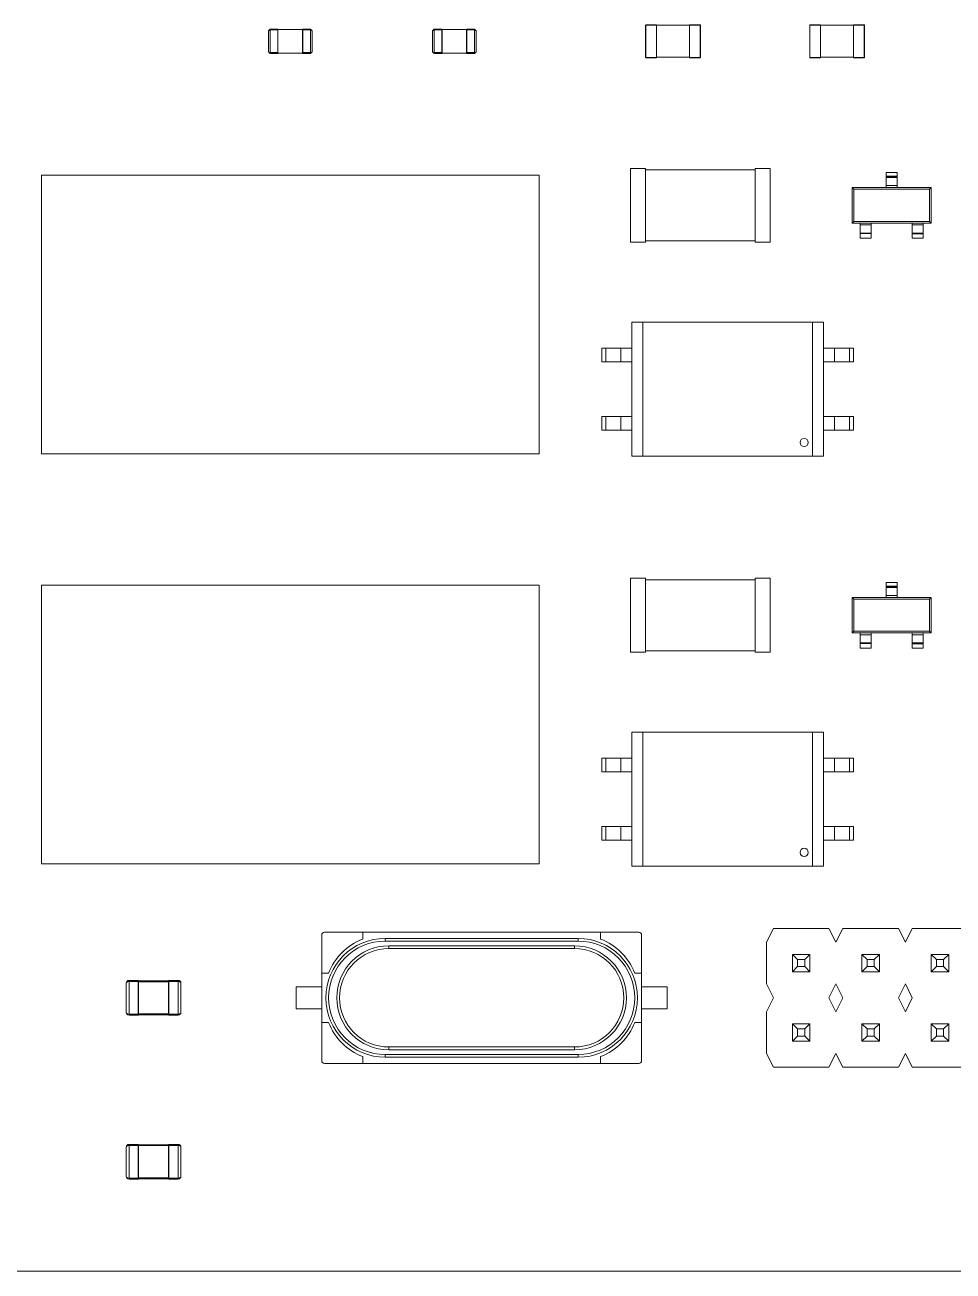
# Model space of a CAD drawing. Header units: millimetres. Extents: x -37 to 256, y 6 to 200.
# Drawn here: x 119.71 to 136.69, y 66.06 to 88.86 of the extents above; entities that cross this region are included whole.
import ezdxf

# ---------------------------------------------------------------- set-up
doc = ezdxf.new("R2010")
doc.units = ezdxf.units.MM

msp = doc.modelspace()

# ---------------------------------------------------------------- linework, layer by layer
at = {"color": 7, "linetype": 'Continuous', "lineweight": 15}
for p, q in [((124.166, 88.757), (124.196, 88.787)), ((124.196, 88.772), (124.166, 88.757)), ((124.166, 88.372), (124.166, 88.757)), ((124.196, 88.772), (124.196, 88.787)), ((124.196, 88.787), (124.336, 88.787)), ((124.196, 88.772), (124.196, 88.357)), ((124.336, 88.772), (124.196, 88.772)), ((124.336, 88.772), (124.336, 88.787)), ((124.336, 88.357), (124.336, 88.772)), ((124.341, 88.772), (124.336, 88.772)), ((124.341, 88.782), (124.341, 88.779)), ((124.341, 88.779), (124.341, 88.778)), ((124.791, 88.779), (124.341, 88.779)), ((124.341, 88.778), (124.341, 88.772)), ((124.341, 88.772), (124.341, 88.357)), ((124.791, 88.779), (124.791, 88.782)), ((124.791, 88.778), (124.791, 88.779)), ((124.791, 88.772), (124.791, 88.778)), ((124.791, 88.357), (124.791, 88.772)), ((124.791, 88.772), (124.796, 88.772)), ((124.796, 88.787), (124.796, 88.772)), ((124.796, 88.787), (124.936, 88.787)), ((124.796, 88.772), (124.796, 88.357)), ((124.936, 88.772), (124.796, 88.772)), ((124.936, 88.787), (124.966, 88.757)), ((124.936, 88.787), (124.936, 88.772)), ((124.936, 88.357), (124.936, 88.772)), ((124.966, 88.757), (124.936, 88.772)), ((124.966, 88.757), (124.966, 88.372)), ((127.166, 88.757), (127.196, 88.787)), ((127.196, 88.772), (127.166, 88.757)), ((127.166, 88.372), (127.166, 88.757)), ((127.196, 88.772), (127.196, 88.787)), ((127.196, 88.787), (127.336, 88.787)), ((127.196, 88.772), (127.196, 88.357)), ((127.336, 88.772), (127.196, 88.772)), ((127.336, 88.772), (127.336, 88.787)), ((127.336, 88.357), (127.336, 88.772)), ((127.341, 88.772), (127.336, 88.772)), ((127.341, 88.782), (127.341, 88.779)), ((127.341, 88.779), (127.341, 88.778)), ((127.791, 88.779), (127.341, 88.779)), ((127.341, 88.778), (127.341, 88.772)), ((127.341, 88.772), (127.341, 88.357)), ((127.791, 88.779), (127.791, 88.782)), ((127.791, 88.778), (127.791, 88.779)), ((127.791, 88.772), (127.791, 88.778)), ((127.791, 88.357), (127.791, 88.772)), ((127.791, 88.772), (127.796, 88.772)), ((127.796, 88.787), (127.796, 88.772)), ((127.796, 88.787), (127.936, 88.787)), ((127.796, 88.772), (127.796, 88.357)), ((127.936, 88.772), (127.796, 88.772)), ((127.936, 88.787), (127.966, 88.757)), ((127.936, 88.787), (127.936, 88.772)), ((127.966, 88.757), (127.936, 88.772)), ((127.936, 88.357), (127.936, 88.772)), ((127.966, 88.757), (127.966, 88.372)), ((131.066, 88.862), (131.069, 88.862)), ((131.066, 88.267), (131.066, 88.862)), ((131.069, 88.864), (131.069, 88.862)), ((131.069, 88.864), (131.264, 88.864)), ((131.264, 88.862), (131.069, 88.862)), ((131.069, 88.862), (131.069, 88.267)), ((131.264, 88.862), (131.264, 88.864)), ((131.264, 88.267), (131.264, 88.862)), ((131.264, 88.862), (131.266, 88.862)), ((131.266, 88.862), (131.266, 88.267)), ((131.266, 88.857), (131.866, 88.857)), ((131.866, 88.267), (131.866, 88.862)), ((131.866, 88.862), (131.869, 88.862)), ((131.869, 88.864), (132.064, 88.864)), ((131.869, 88.864), (131.869, 88.862)), ((131.869, 88.862), (131.869, 88.267)), ((132.064, 88.862), (131.869, 88.862)), ((132.064, 88.864), (132.064, 88.862)), ((132.064, 88.267), (132.064, 88.862)), ((132.064, 88.862), (132.066, 88.862)), ((132.066, 88.862), (132.066, 88.267)), ((134.066, 88.267), (134.066, 88.862)), ((134.066, 88.862), (134.069, 88.862)), ((134.069, 88.864), (134.069, 88.862)), ((134.069, 88.864), (134.264, 88.864)), ((134.069, 88.862), (134.069, 88.267)), ((134.264, 88.862), (134.069, 88.862)), ((134.264, 88.862), (134.264, 88.864)), ((134.264, 88.267), (134.264, 88.862)), ((134.264, 88.862), (134.266, 88.862)), ((134.266, 88.862), (134.266, 88.267)), ((134.266, 88.857), (134.866, 88.857)), ((134.866, 88.862), (134.869, 88.862)), ((134.866, 88.267), (134.866, 88.862)), ((134.869, 88.864), (134.869, 88.862)), ((134.869, 88.864), (135.064, 88.864)), ((135.064, 88.862), (134.869, 88.862)), ((134.869, 88.862), (134.869, 88.267)), ((135.064, 88.864), (135.064, 88.862)), ((135.064, 88.267), (135.064, 88.862)), ((135.064, 88.862), (135.066, 88.862)), ((135.066, 88.862), (135.066, 88.267)), ((124.166, 88.372), (124.196, 88.357)), ((124.196, 88.342), (124.166, 88.372)), ((124.196, 88.357), (124.336, 88.357)), ((124.196, 88.342), (124.196, 88.357)), ((124.336, 88.342), (124.196, 88.342)), ((124.341, 88.357), (124.336, 88.357)), ((124.336, 88.342), (124.336, 88.357)), ((124.341, 88.357), (124.341, 88.35)), ((124.341, 88.35), (124.341, 88.349)), ((124.341, 88.349), (124.341, 88.347)), ((124.791, 88.349), (124.341, 88.349)), ((124.791, 88.357), (124.796, 88.357)), ((124.791, 88.35), (124.791, 88.357)), ((124.791, 88.349), (124.791, 88.35)), ((124.791, 88.347), (124.791, 88.349)), ((124.796, 88.357), (124.936, 88.357)), ((124.796, 88.357), (124.796, 88.342)), ((124.936, 88.342), (124.796, 88.342)), ((124.936, 88.357), (124.966, 88.372)), ((124.966, 88.372), (124.936, 88.342)), ((124.936, 88.357), (124.936, 88.342)), ((127.166, 88.372), (127.196, 88.357)), ((127.196, 88.342), (127.166, 88.372)), ((127.196, 88.357), (127.336, 88.357)), ((127.196, 88.342), (127.196, 88.357)), ((127.336, 88.342), (127.196, 88.342)), ((127.341, 88.357), (127.336, 88.357)), ((127.336, 88.342), (127.336, 88.357)), ((127.341, 88.357), (127.341, 88.35)), ((127.341, 88.35), (127.341, 88.349)), ((127.341, 88.349), (127.341, 88.347)), ((127.791, 88.349), (127.341, 88.349)), ((127.791, 88.357), (127.796, 88.357)), ((127.791, 88.35), (127.791, 88.357)), ((127.791, 88.349), (127.791, 88.35)), ((127.791, 88.347), (127.791, 88.349)), ((127.796, 88.357), (127.936, 88.357)), ((127.796, 88.357), (127.796, 88.342)), ((127.936, 88.342), (127.796, 88.342)), ((127.936, 88.357), (127.966, 88.372)), ((127.966, 88.372), (127.936, 88.342)), ((127.936, 88.357), (127.936, 88.342)), ((131.066, 88.267), (131.069, 88.267)), ((131.069, 88.267), (131.264, 88.267)), ((131.069, 88.264), (131.069, 88.267)), ((131.264, 88.264), (131.069, 88.264)), ((131.264, 88.267), (131.266, 88.267)), ((131.264, 88.267), (131.264, 88.264)), ((131.866, 88.272), (131.266, 88.272)), ((131.866, 88.267), (131.869, 88.267)), ((131.869, 88.267), (132.064, 88.267)), ((131.869, 88.267), (131.869, 88.264)), ((132.064, 88.264), (131.869, 88.264)), ((132.064, 88.267), (132.066, 88.267)), ((132.064, 88.267), (132.064, 88.264)), ((134.066, 88.267), (134.069, 88.267)), ((134.069, 88.267), (134.264, 88.267)), ((134.069, 88.264), (134.069, 88.267)), ((134.264, 88.264), (134.069, 88.264)), ((134.264, 88.267), (134.266, 88.267)), ((134.264, 88.267), (134.264, 88.264)), ((134.866, 88.272), (134.266, 88.272)), ((134.866, 88.267), (134.869, 88.267)), ((134.869, 88.267), (135.064, 88.267)), ((134.869, 88.267), (134.869, 88.264)), ((135.064, 88.264), (134.869, 88.264)), ((135.064, 88.267), (135.066, 88.267)), ((135.064, 88.267), (135.064, 88.264)), ((131.066, 86.239), (130.791, 86.239)), ((130.791, 84.889), (130.791, 86.239)), ((131.066, 84.889), (131.066, 86.239)), ((133.066, 86.214), (131.066, 86.214)), ((133.341, 86.239), (133.066, 86.239)), ((133.066, 86.239), (133.066, 84.889)), ((133.341, 86.239), (133.341, 84.889)), ((129.116, 86.114), (120.016, 86.114)), ((120.016, 86.114), (120.016, 81.014)), ((129.116, 81.014), (129.116, 86.114)), ((135.666, 86.164), (135.466, 86.164)), ((135.466, 86.096), (135.466, 86.164)), ((135.466, 86.096), (135.666, 86.096)), ((135.466, 86.086), (135.466, 86.096)), ((135.666, 86.086), (135.466, 86.086)), ((135.466, 86.074), (135.466, 86.086)), ((135.666, 86.074), (135.466, 86.074)), ((135.466, 85.927), (135.466, 86.074)), ((135.666, 86.096), (135.666, 86.164)), ((135.666, 86.096), (135.666, 86.086)), ((135.666, 86.074), (135.666, 86.086)), ((135.666, 85.927), (135.666, 86.074)), ((134.841, 85.239), (134.841, 85.889)), ((134.872, 85.858), (134.841, 85.889)), ((134.841, 85.889), (136.291, 85.889)), ((134.872, 85.858), (134.872, 85.27)), ((136.26, 85.858), (134.872, 85.858)), ((135.666, 85.927), (135.466, 85.927)), ((135.466, 85.889), (135.466, 85.927)), ((135.666, 85.889), (135.666, 85.927)), ((136.26, 85.858), (136.291, 85.889)), ((136.26, 85.27), (136.26, 85.858)), ((136.291, 85.889), (136.291, 85.239)), ((134.841, 85.239), (134.872, 85.27)), ((136.291, 85.239), (134.841, 85.239)), ((134.872, 85.27), (136.26, 85.27)), ((134.991, 85.239), (134.991, 85.205)), ((134.991, 85.205), (135.191, 85.205)), ((134.991, 85.205), (134.991, 85.057)), ((134.991, 85.057), (135.191, 85.057)), ((134.991, 85.057), (134.991, 85.048)), ((134.991, 85.048), (135.191, 85.048)), ((134.991, 85.048), (134.991, 84.964)), ((135.191, 85.239), (135.191, 85.205)), ((135.191, 85.205), (135.191, 85.057)), ((135.191, 85.057), (135.191, 85.048)), ((135.191, 85.048), (135.191, 84.964)), ((135.941, 85.239), (135.941, 85.205)), ((136.141, 85.205), (135.941, 85.205)), ((135.941, 85.205), (135.941, 85.057)), ((136.141, 85.057), (135.941, 85.057)), ((135.941, 85.057), (135.941, 85.049)), ((135.941, 85.049), (136.141, 85.049)), ((135.941, 85.039), (135.941, 85.049)), ((136.141, 85.239), (136.141, 85.205)), ((136.141, 85.205), (136.141, 85.057)), ((136.141, 85.057), (136.141, 85.049)), ((136.141, 85.049), (136.141, 85.039)), ((136.291, 85.239), (136.26, 85.27)), ((130.791, 84.889), (131.066, 84.889)), ((131.066, 84.914), (133.066, 84.914)), ((133.066, 84.889), (133.341, 84.889)), ((134.991, 84.964), (135.191, 84.964)), ((136.141, 85.039), (135.941, 85.039)), ((135.941, 85.039), (135.941, 84.964)), ((136.141, 84.964), (135.941, 84.964)), ((136.141, 85.039), (136.141, 84.964)), ((130.816, 80.974), (130.816, 83.424)), ((130.816, 83.424), (131.016, 83.424)), ((131.016, 83.424), (131.016, 80.974)), ((134.116, 83.424), (131.016, 83.424)), ((134.116, 80.974), (134.116, 83.424)), ((134.116, 83.424), (134.316, 83.424)), ((134.316, 83.424), (134.316, 80.974)), ((130.266, 82.949), (130.266, 82.699)), ((130.338, 82.949), (130.266, 82.949)), ((130.338, 82.949), (130.338, 82.699)), ((130.613, 82.949), (130.338, 82.949)), ((130.613, 82.949), (130.613, 82.699)), ((130.816, 82.949), (130.613, 82.949)), ((134.316, 82.949), (134.519, 82.949)), ((134.519, 82.949), (134.519, 82.699)), ((134.519, 82.949), (134.794, 82.949)), ((134.794, 82.699), (134.794, 82.949)), ((134.794, 82.949), (134.866, 82.949)), ((134.866, 82.949), (134.866, 82.699)), ((130.338, 82.699), (130.266, 82.699)), ((130.613, 82.699), (130.338, 82.699)), ((130.816, 82.699), (130.613, 82.699)), ((134.316, 82.699), (134.519, 82.699)), ((134.519, 82.699), (134.794, 82.699)), ((134.794, 82.699), (134.866, 82.699)), ((130.266, 81.699), (130.266, 81.449)), ((130.338, 81.699), (130.266, 81.699)), ((130.338, 81.699), (130.338, 81.449)), ((130.613, 81.699), (130.338, 81.699)), ((130.613, 81.699), (130.613, 81.449)), ((130.816, 81.699), (130.613, 81.699)), ((134.316, 81.699), (134.519, 81.699)), ((134.519, 81.699), (134.519, 81.449)), ((134.519, 81.699), (134.794, 81.699)), ((134.794, 81.449), (134.794, 81.699)), ((134.794, 81.699), (134.866, 81.699)), ((134.866, 81.699), (134.866, 81.449)), ((130.338, 81.449), (130.266, 81.449)), ((130.613, 81.449), (130.338, 81.449)), ((130.816, 81.449), (130.613, 81.449)), ((134.316, 81.449), (134.519, 81.449)), ((134.519, 81.449), (134.794, 81.449)), ((134.794, 81.449), (134.866, 81.449)), ((120.016, 81.014), (129.116, 81.014)), ((131.016, 80.974), (130.816, 80.974)), ((131.016, 80.974), (134.116, 80.974)), ((134.316, 80.974), (134.116, 80.974)), ((131.066, 78.739), (130.791, 78.739)), ((130.791, 77.389), (130.791, 78.739)), ((131.066, 77.389), (131.066, 78.739)), ((133.066, 78.714), (131.066, 78.714)), ((133.341, 78.739), (133.066, 78.739)), ((133.066, 78.739), (133.066, 77.389)), ((133.341, 78.739), (133.341, 77.389)), ((135.666, 78.664), (135.466, 78.664)), ((135.466, 78.596), (135.466, 78.664)), ((135.666, 78.596), (135.666, 78.664)), ((120.016, 78.614), (120.016, 73.514)), ((129.116, 78.614), (120.016, 78.614)), ((129.116, 73.514), (129.116, 78.614)), ((135.466, 78.596), (135.666, 78.596)), ((135.466, 78.586), (135.466, 78.596)), ((135.666, 78.586), (135.466, 78.586)), ((135.466, 78.574), (135.466, 78.586)), ((135.666, 78.574), (135.466, 78.574)), ((135.466, 78.427), (135.466, 78.574)), ((135.666, 78.596), (135.666, 78.586)), ((135.666, 78.574), (135.666, 78.586)), ((135.666, 78.427), (135.666, 78.574)), ((134.872, 78.358), (134.841, 78.389)), ((134.841, 78.389), (136.291, 78.389)), ((134.841, 77.739), (134.841, 78.389)), ((136.26, 78.358), (134.872, 78.358)), ((134.872, 78.358), (134.872, 77.77)), ((135.666, 78.427), (135.466, 78.427)), ((135.466, 78.389), (135.466, 78.427)), ((135.666, 78.389), (135.666, 78.427)), ((136.26, 78.358), (136.291, 78.389)), ((136.26, 77.77), (136.26, 78.358)), ((136.291, 78.389), (136.291, 77.739)), ((134.841, 77.739), (134.872, 77.77)), ((134.872, 77.77), (136.26, 77.77)), ((136.291, 77.739), (136.26, 77.77)), ((136.291, 77.739), (134.841, 77.739)), ((134.991, 77.739), (134.991, 77.705)), ((134.991, 77.705), (135.191, 77.705)), ((134.991, 77.705), (134.991, 77.557)), ((134.991, 77.557), (135.191, 77.557)), ((134.991, 77.557), (134.991, 77.548)), ((134.991, 77.548), (135.191, 77.548)), ((134.991, 77.548), (134.991, 77.464)), ((135.191, 77.739), (135.191, 77.705)), ((135.191, 77.705), (135.191, 77.557)), ((135.191, 77.557), (135.191, 77.548)), ((135.191, 77.548), (135.191, 77.464)), ((135.941, 77.739), (135.941, 77.705)), ((136.141, 77.705), (135.941, 77.705)), ((135.941, 77.705), (135.941, 77.557)), ((136.141, 77.557), (135.941, 77.557)), ((135.941, 77.557), (135.941, 77.549)), ((135.941, 77.549), (136.141, 77.549)), ((135.941, 77.539), (135.941, 77.549)), ((136.141, 77.539), (135.941, 77.539)), ((135.941, 77.539), (135.941, 77.464)), ((136.141, 77.739), (136.141, 77.705)), ((136.141, 77.705), (136.141, 77.557)), ((136.141, 77.557), (136.141, 77.549)), ((136.141, 77.549), (136.141, 77.539)), ((136.141, 77.539), (136.141, 77.464)), ((130.791, 77.389), (131.066, 77.389)), ((131.066, 77.414), (133.066, 77.414)), ((133.066, 77.389), (133.341, 77.389)), ((134.991, 77.464), (135.191, 77.464)), ((136.141, 77.464), (135.941, 77.464)), ((130.816, 73.474), (130.816, 75.924)), ((130.816, 75.924), (131.016, 75.924)), ((131.016, 75.924), (131.016, 73.474)), ((134.116, 75.924), (131.016, 75.924)), ((134.116, 73.474), (134.116, 75.924)), ((134.116, 75.924), (134.316, 75.924)), ((134.316, 75.924), (134.316, 73.474)), ((130.266, 75.449), (130.266, 75.199)), ((130.338, 75.449), (130.266, 75.449)), ((130.338, 75.449), (130.338, 75.199)), ((130.613, 75.449), (130.338, 75.449)), ((130.613, 75.449), (130.613, 75.199)), ((130.816, 75.449), (130.613, 75.449)), ((134.316, 75.449), (134.519, 75.449)), ((134.519, 75.449), (134.519, 75.199)), ((134.519, 75.449), (134.794, 75.449)), ((134.794, 75.199), (134.794, 75.449)), ((134.794, 75.449), (134.866, 75.449)), ((134.866, 75.449), (134.866, 75.199)), ((130.338, 75.199), (130.266, 75.199)), ((130.613, 75.199), (130.338, 75.199)), ((130.816, 75.199), (130.613, 75.199)), ((134.316, 75.199), (134.519, 75.199)), ((134.519, 75.199), (134.794, 75.199)), ((134.794, 75.199), (134.866, 75.199)), ((130.266, 74.199), (130.266, 73.949)), ((130.338, 74.199), (130.266, 74.199)), ((130.338, 74.199), (130.338, 73.949)), ((130.613, 74.199), (130.338, 74.199)), ((130.613, 74.199), (130.613, 73.949)), ((130.816, 74.199), (130.613, 74.199)), ((134.316, 74.199), (134.519, 74.199)), ((134.519, 74.199), (134.519, 73.949)), ((134.519, 74.199), (134.794, 74.199)), ((134.794, 73.949), (134.794, 74.199)), ((134.794, 74.199), (134.866, 74.199)), ((134.866, 74.199), (134.866, 73.949)), ((130.338, 73.949), (130.266, 73.949)), ((130.613, 73.949), (130.338, 73.949)), ((130.816, 73.949), (130.613, 73.949)), ((134.316, 73.949), (134.519, 73.949)), ((134.519, 73.949), (134.794, 73.949)), ((134.794, 73.949), (134.866, 73.949)), ((120.016, 73.514), (129.116, 73.514)), ((131.016, 73.474), (130.816, 73.474)), ((131.016, 73.474), (134.116, 73.474)), ((134.316, 73.474), (134.116, 73.474)), ((133.276, 72.08), (133.403, 72.334)), ((134.419, 72.334), (133.403, 72.334)), ((134.419, 72.334), (134.546, 72.08)), ((134.546, 72.08), (134.673, 72.334)), ((135.689, 72.334), (134.673, 72.334)), ((135.689, 72.334), (135.816, 72.08)), ((135.816, 72.08), (135.943, 72.334)), ((136.959, 72.334), (135.943, 72.334)), ((125.141, 72.214), (125.141, 71.514)), ((125.891, 72.264), (125.191, 72.264)), ((125.891, 72.264), (125.891, 72.139)), ((130.241, 72.264), (125.891, 72.264)), ((126.304, 72.152), (126.304, 72.102)), ((126.304, 72.152), (129.829, 72.152)), ((129.829, 72.102), (126.304, 72.102)), ((129.829, 72.102), (129.829, 72.152)), ((130.241, 72.264), (130.241, 72.139)), ((130.241, 72.264), (130.941, 72.264)), ((130.991, 72.214), (130.991, 71.514)), ((133.276, 72.08), (133.276, 71.318)), ((126.366, 72.014), (126.366, 71.964)), ((126.366, 72.014), (129.766, 72.014)), ((129.766, 71.964), (126.366, 71.964)), ((129.766, 71.964), (129.766, 72.014)), ((133.846, 71.764), (133.751, 71.859)), ((133.751, 71.859), (134.071, 71.859)), ((133.751, 71.539), (133.751, 71.859)), ((133.976, 71.764), (134.071, 71.859)), ((134.071, 71.859), (134.071, 71.539)), ((135.021, 71.539), (135.021, 71.859)), ((135.116, 71.764), (135.021, 71.859)), ((135.021, 71.859), (135.341, 71.859)), ((135.246, 71.764), (135.341, 71.859)), ((135.341, 71.859), (135.341, 71.539)), ((136.291, 71.539), (136.291, 71.859)), ((136.386, 71.764), (136.291, 71.859)), ((136.291, 71.859), (136.611, 71.859)), ((136.516, 71.764), (136.611, 71.859)), ((136.611, 71.859), (136.611, 71.539)), ((133.751, 71.539), (133.846, 71.634)), ((133.976, 71.764), (133.846, 71.764)), ((133.846, 71.764), (133.846, 71.634)), ((133.846, 71.634), (133.976, 71.634)), ((133.976, 71.634), (133.976, 71.764)), ((134.071, 71.539), (133.976, 71.634)), ((135.021, 71.539), (135.116, 71.634)), ((135.116, 71.764), (135.116, 71.634)), ((135.246, 71.764), (135.116, 71.764)), ((135.116, 71.634), (135.246, 71.634)), ((135.246, 71.634), (135.246, 71.764)), ((135.341, 71.539), (135.246, 71.634)), ((136.291, 71.539), (136.386, 71.634)), ((136.386, 71.764), (136.386, 71.634)), ((136.516, 71.764), (136.386, 71.764)), ((136.386, 71.634), (136.516, 71.634)), ((136.516, 71.634), (136.516, 71.764)), ((136.611, 71.539), (136.516, 71.634)), ((121.616, 71.362), (121.616, 71.382)), ((121.616, 71.382), (121.786, 71.382)), ((121.786, 71.362), (121.786, 71.382)), ((121.791, 71.377), (121.791, 71.362)), ((121.791, 71.374), (122.341, 71.374)), ((122.341, 71.362), (122.341, 71.377)), ((122.346, 71.382), (122.346, 71.362)), ((122.346, 71.382), (122.516, 71.382)), ((122.516, 71.382), (122.516, 71.362)), ((125.141, 71.514), (125.266, 71.514)), ((125.141, 71.514), (125.141, 70.614)), ((130.991, 71.514), (130.866, 71.514)), ((130.991, 70.614), (130.991, 71.514)), ((134.071, 71.539), (133.751, 71.539)), ((135.341, 71.539), (135.021, 71.539)), ((136.611, 71.539), (136.291, 71.539)), ((121.566, 70.797), (121.566, 71.332)), ((121.786, 71.362), (121.616, 71.362)), ((121.616, 71.362), (121.616, 70.767)), ((121.786, 71.362), (121.791, 71.362)), ((121.786, 70.767), (121.786, 71.362)), ((121.791, 71.362), (121.791, 70.767)), ((122.341, 71.359), (121.791, 71.359)), ((122.346, 71.362), (122.341, 71.362)), ((122.341, 70.767), (122.341, 71.362)), ((122.516, 71.362), (122.346, 71.362)), ((122.346, 71.362), (122.346, 70.767)), ((122.516, 70.767), (122.516, 71.362)), ((122.566, 71.332), (122.566, 70.797)), ((124.671, 70.864), (124.671, 71.264)), ((124.671, 71.264), (125.141, 71.264)), ((131.461, 71.264), (130.991, 71.264)), ((131.461, 70.864), (131.461, 71.264)), ((133.276, 71.318), (133.403, 71.064)), ((134.419, 71.064), (134.546, 71.318)), ((134.546, 71.318), (134.673, 71.064)), ((135.689, 71.064), (135.816, 71.318)), ((135.816, 71.318), (135.943, 71.064)), ((133.276, 70.81), (133.403, 71.064)), ((134.419, 71.064), (134.546, 70.81)), ((134.546, 70.81), (134.673, 71.064)), ((135.689, 71.064), (135.816, 70.81)), ((135.816, 70.81), (135.943, 71.064)), ((121.616, 70.767), (121.786, 70.767)), ((121.616, 70.747), (121.616, 70.767)), ((121.786, 70.747), (121.616, 70.747)), ((121.786, 70.767), (121.791, 70.767)), ((121.786, 70.747), (121.786, 70.767)), ((121.791, 70.769), (122.341, 70.769)), ((121.791, 70.767), (121.791, 70.752)), ((122.341, 70.754), (121.791, 70.754)), ((122.346, 70.767), (122.341, 70.767)), ((122.341, 70.752), (122.341, 70.767)), ((122.346, 70.767), (122.516, 70.767)), ((122.346, 70.767), (122.346, 70.747)), ((122.516, 70.747), (122.346, 70.747)), ((122.516, 70.767), (122.516, 70.747)), ((124.671, 70.864), (125.141, 70.864)), ((131.461, 70.864), (130.991, 70.864)), ((133.276, 70.81), (133.276, 70.048)), ((125.141, 70.614), (125.266, 70.614)), ((125.141, 69.914), (125.141, 70.614)), ((130.991, 70.614), (130.866, 70.614)), ((130.991, 69.914), (130.991, 70.614)), ((133.846, 70.494), (133.751, 70.589)), ((133.751, 70.589), (134.071, 70.589)), ((133.751, 70.269), (133.751, 70.589)), ((133.976, 70.494), (133.846, 70.494)), ((133.846, 70.494), (133.846, 70.364)), ((133.976, 70.494), (134.071, 70.589)), ((133.976, 70.364), (133.976, 70.494)), ((134.071, 70.589), (134.071, 70.269)), ((135.021, 70.269), (135.021, 70.589)), ((135.116, 70.494), (135.021, 70.589)), ((135.021, 70.589), (135.341, 70.589)), ((135.116, 70.494), (135.116, 70.364)), ((135.246, 70.494), (135.116, 70.494)), ((135.246, 70.494), (135.341, 70.589)), ((135.246, 70.364), (135.246, 70.494)), ((135.341, 70.589), (135.341, 70.269)), ((136.386, 70.494), (136.291, 70.589)), ((136.291, 70.589), (136.611, 70.589)), ((136.291, 70.269), (136.291, 70.589)), ((136.516, 70.494), (136.386, 70.494)), ((136.386, 70.494), (136.386, 70.364)), ((136.516, 70.494), (136.611, 70.589)), ((136.516, 70.364), (136.516, 70.494)), ((136.611, 70.589), (136.611, 70.269)), ((133.751, 70.269), (133.846, 70.364)), ((134.071, 70.269), (133.751, 70.269)), ((133.846, 70.364), (133.976, 70.364)), ((134.071, 70.269), (133.976, 70.364)), ((135.021, 70.269), (135.116, 70.364)), ((135.341, 70.269), (135.021, 70.269)), ((135.116, 70.364), (135.246, 70.364)), ((135.341, 70.269), (135.246, 70.364)), ((136.291, 70.269), (136.386, 70.364)), ((136.611, 70.269), (136.291, 70.269)), ((136.386, 70.364), (136.516, 70.364)), ((136.611, 70.269), (136.516, 70.364)), ((126.304, 69.977), (126.304, 70.027)), ((126.304, 70.027), (129.829, 70.027)), ((126.366, 70.164), (129.766, 70.164)), ((126.366, 70.114), (126.366, 70.164)), ((129.766, 70.114), (126.366, 70.114)), ((129.766, 70.164), (129.766, 70.114)), ((129.829, 70.027), (129.829, 69.977)), ((133.276, 70.048), (133.403, 69.794)), ((134.419, 69.794), (134.546, 70.048)), ((134.546, 70.048), (134.673, 69.794)), ((135.689, 69.794), (135.816, 70.048)), ((135.816, 70.048), (135.943, 69.794)), ((125.891, 69.864), (125.191, 69.864)), ((125.891, 69.864), (125.891, 69.989)), ((125.891, 69.864), (130.241, 69.864)), ((129.829, 69.977), (126.304, 69.977)), ((130.241, 69.864), (130.241, 69.989)), ((130.241, 69.864), (130.941, 69.864)), ((133.403, 69.794), (134.419, 69.794)), ((134.673, 69.794), (135.689, 69.794)), ((135.943, 69.794), (136.959, 69.794)), ((121.566, 67.797), (121.566, 68.332)), ((121.616, 68.362), (121.616, 68.382)), ((121.616, 68.382), (121.786, 68.382)), ((121.786, 68.362), (121.616, 68.362)), ((121.616, 68.362), (121.616, 67.767)), ((121.786, 68.362), (121.786, 68.382)), ((121.786, 68.362), (121.791, 68.362)), ((121.786, 67.767), (121.786, 68.362)), ((121.791, 68.377), (121.791, 68.362)), ((121.791, 68.374), (122.341, 68.374)), ((121.791, 68.362), (121.791, 67.767)), ((122.341, 68.359), (121.791, 68.359)), ((122.341, 68.362), (122.341, 68.377)), ((122.346, 68.362), (122.341, 68.362)), ((122.341, 67.767), (122.341, 68.362)), ((122.346, 68.382), (122.346, 68.362)), ((122.346, 68.382), (122.516, 68.382)), ((122.516, 68.362), (122.346, 68.362)), ((122.346, 68.362), (122.346, 67.767)), ((122.516, 68.382), (122.516, 68.362)), ((122.516, 67.767), (122.516, 68.362)), ((122.566, 68.332), (122.566, 67.797)), ((121.616, 67.767), (121.786, 67.767)), ((121.616, 67.747), (121.616, 67.767)), ((121.786, 67.747), (121.616, 67.747)), ((121.786, 67.767), (121.791, 67.767)), ((121.786, 67.747), (121.786, 67.767)), ((121.791, 67.769), (122.341, 67.769)), ((121.791, 67.767), (121.791, 67.752)), ((122.341, 67.754), (121.791, 67.754)), ((122.346, 67.767), (122.341, 67.767)), ((122.341, 67.752), (122.341, 67.767)), ((122.346, 67.767), (122.516, 67.767)), ((122.346, 67.767), (122.346, 67.747)), ((122.516, 67.747), (122.346, 67.747)), ((122.516, 67.767), (122.516, 67.747)), ((107.066, 66.064), (143.066, 66.064))]:
    msp.add_line(p, q, dxfattribs=at)
for centre in [(133.966, 81.224), (133.966, 73.724)]:
    msp.add_circle(centre, 0.075, dxfattribs=at)
for centre, radius, start, end in [((124.336, 88.782), 0.005, 0, 90), ((124.796, 88.782), 0.005, 90, 180), ((127.336, 88.782), 0.005, 0, 90), ((127.796, 88.782), 0.005, 90, 180), ((131.069, 88.862), 0.0025, 90, 180), ((131.264, 88.862), 0.0025, 0, 90), ((131.869, 88.862), 0.0025, 90, 180), ((132.064, 88.862), 0.0025, 0, 90), ((134.069, 88.862), 0.0025, 90, 180), ((134.264, 88.862), 0.0025, 0, 90), ((134.869, 88.862), 0.0025, 90, 180), ((135.064, 88.862), 0.0025, 0, 90), ((124.336, 88.347), 0.005, 270, 0), ((124.796, 88.347), 0.005, 180, 270), ((127.336, 88.347), 0.005, 270, 0), ((127.796, 88.347), 0.005, 180, 270), ((131.069, 88.267), 0.0025, 180, 270), ((131.264, 88.267), 0.0025, 270, 0), ((131.869, 88.267), 0.0025, 180, 270), ((132.064, 88.267), 0.0025, 270, 0), ((134.069, 88.267), 0.0025, 180, 270), ((134.264, 88.267), 0.0025, 270, 0), ((134.869, 88.267), 0.0025, 180, 270), ((135.064, 88.267), 0.0025, 270, 0), ((125.191, 72.214), 0.05, 90, 180), ((126.304, 71.064), 1.087, 90, 270), ((126.283, 71.122), 1.09, 111.0806, 158.9194), ((126.304, 71.064), 1.038, 90, 270), ((129.829, 71.064), 1.087, 270, 90), ((129.829, 71.064), 1.038, 270, 90), ((129.849, 71.122), 1.09, 21.0806, 68.9194), ((130.941, 72.214), 0.05, 0, 90), ((126.366, 71.064), 0.95, 90, 270), ((126.366, 71.064), 0.9, 90, 270), ((129.766, 71.064), 0.95, 270, 90), ((129.766, 71.064), 0.9, 270, 90), ((121.616, 71.332), 0.05, 90, 180), ((121.786, 71.377), 0.005, 0, 90), ((122.346, 71.377), 0.005, 90, 180), ((122.516, 71.332), 0.05, 0, 90), ((121.616, 70.797), 0.05, 180, 270), ((121.786, 70.752), 0.005, 270, 0), ((122.346, 70.752), 0.005, 180, 270), ((122.516, 70.797), 0.05, 270, 0), ((126.283, 71.006), 1.09, 201.0806, 248.9194), ((129.849, 71.006), 1.09, 291.0806, 338.9194), ((125.191, 69.914), 0.05, 180, 270), ((130.941, 69.914), 0.05, 270, 0), ((121.616, 68.332), 0.05, 90, 180), ((121.786, 68.377), 0.005, 0, 90), ((122.346, 68.377), 0.005, 90, 180), ((122.516, 68.332), 0.05, 0, 90), ((121.616, 67.797), 0.05, 180, 270), ((121.786, 67.752), 0.005, 270, 0), ((122.346, 67.752), 0.005, 180, 270), ((122.516, 67.797), 0.05, 270, 0)]:
    msp.add_arc(centre, radius, start, end, dxfattribs=at)
for centre, start_param, end_param in [((121.616, 71.332), 1.570796, 3.141593), ((122.516, 71.332), 0, 1.570796), ((121.616, 70.797), 3.141593, 4.712389), ((122.516, 70.797), 4.712389, 6.283185), ((121.616, 68.332), 1.570796, 3.141593), ((122.516, 68.332), 0, 1.570796), ((121.616, 67.797), 3.141593, 4.712389), ((122.516, 67.797), 4.712389, 6.283185)]:
    msp.add_ellipse(centre, major_axis=(0.05, 0), ratio=0.6, start_param=start_param, end_param=end_param, dxfattribs=at)

doc.saveas('drawing.dxf')
